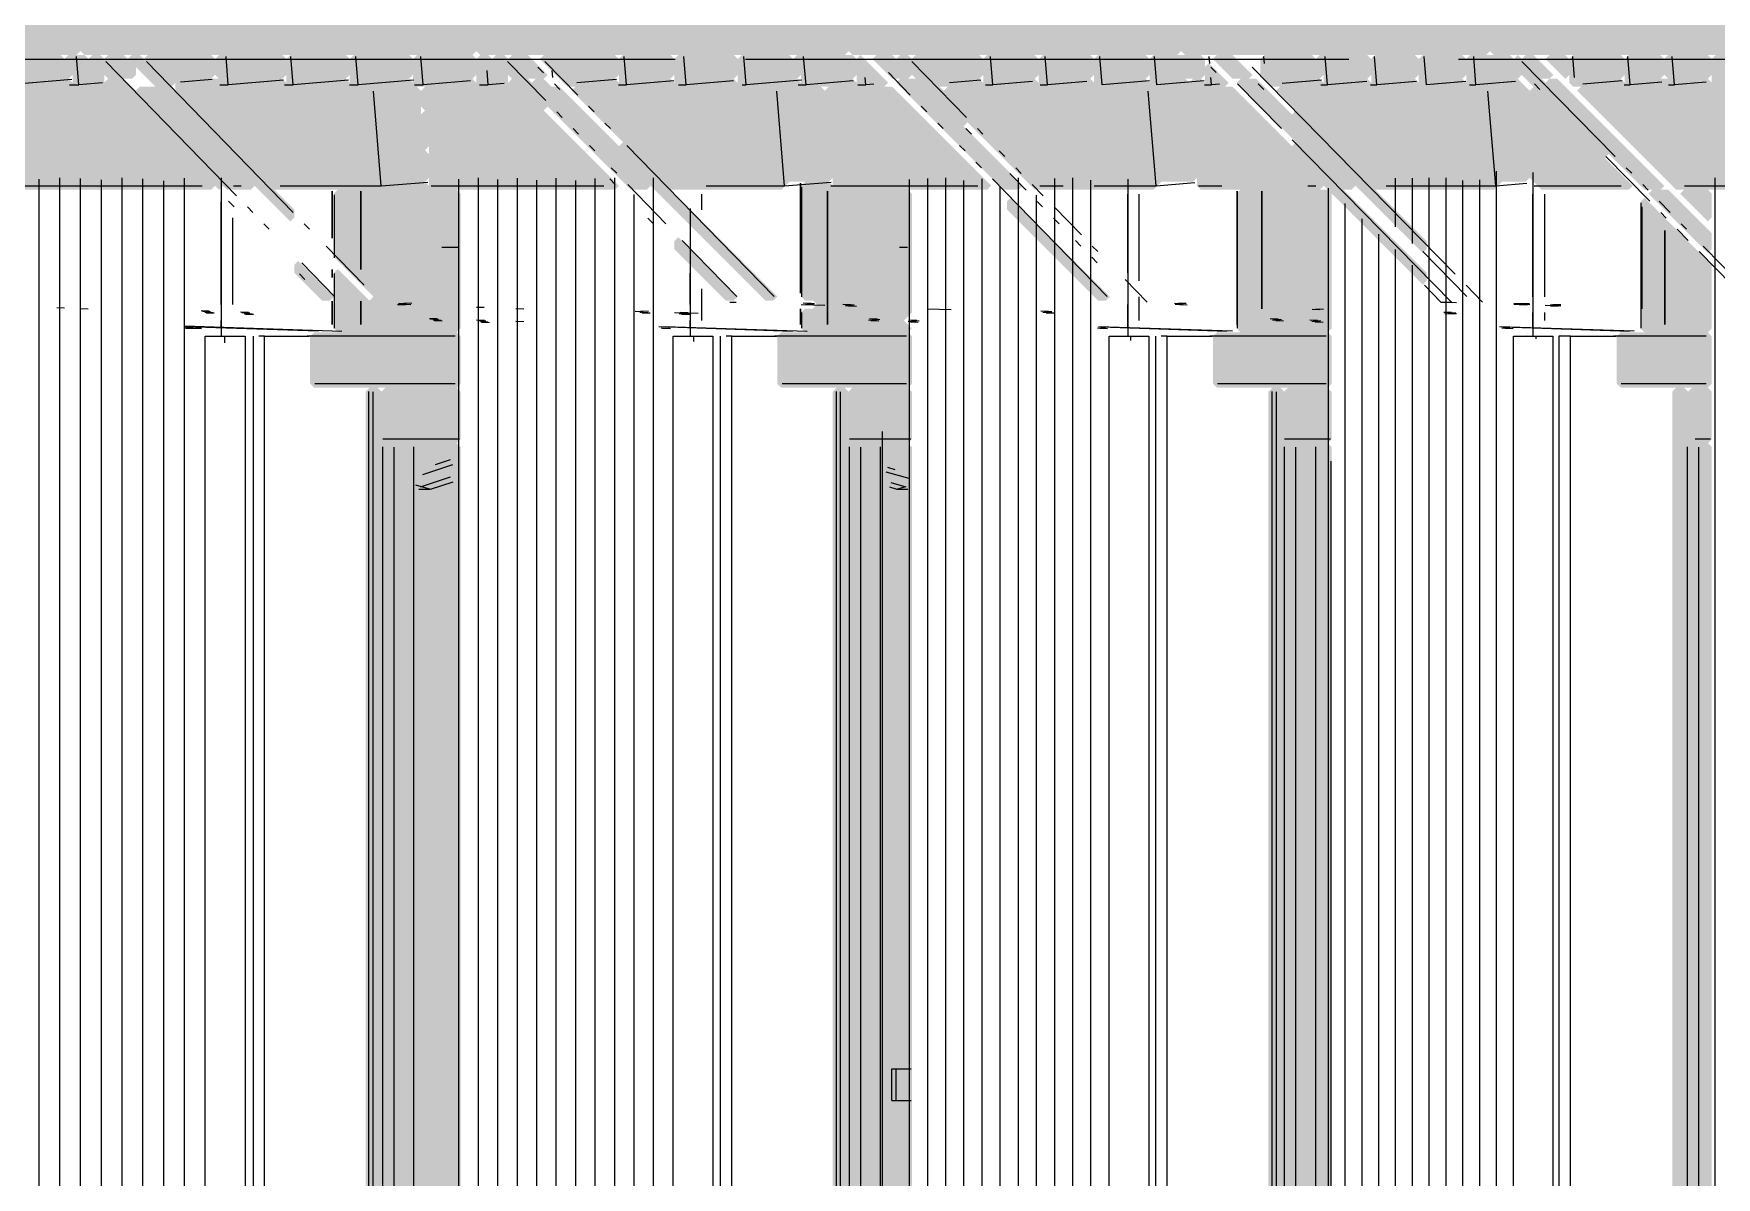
# Model space of a CAD drawing. Header units: millimetres. Extents: x 0 to 84100, y 0 to 59400.
# Drawn here: x 25261 to 27386, y 32076 to 33520 of the extents above; entities that cross this region are included whole.
import ezdxf

# ---------------------------------------------------------------- set-up
doc = ezdxf.new("R2010")
doc.units = ezdxf.units.MM
doc.layers.add('10_見えがかり', color=7, linetype='Continuous', lineweight=13)
doc.layers.add('12_見えがかり（ガラス）', color=5, linetype='Continuous', lineweight=9)

msp = doc.modelspace()

# ---------------------------------------------------------------- hatches: boundary and pattern name
at = {"layer": '10_見えがかり', "true_color": 0xbdbdbd}
for points in [[(25390.3, 33558.1), (25385.3, 33553.1), (25315.3, 33553.1), (25310.3, 33548.1), (25310.3, 33518.1), (25320.3, 33508.1), (25320.3, 33498.1), (25315.3, 33493.1), (24775.3, 33493.1), (24770.3, 33498.1), (24770.3, 33548.1), (24775.3, 33553.1), (24835.3, 33553.1), (24845.3, 33563.1), (25385.3, 33563.1)], [(25890.3, 33558.1), (25885.3, 33553.1), (25825.3, 33553.1), (25820.3, 33548.1), (25820.3, 33498.1), (25815.3, 33493.1), (25325.3, 33493.1), (25320.3, 33498.1), (25320.3, 33508.1), (25310.3, 33518.1), (25310.3, 33548.1), (25315.3, 33553.1), (25385.3, 33553.1), (25395.3, 33563.1), (25885.3, 33563.1)], [(26360.3, 33558.1), (26355.3, 33553.1), (26285.3, 33553.1), (26280.3, 33548.1), (26280.3, 33538.1), (26290.3, 33528.1), (26290.3, 33498.1), (26285.3, 33493.1), (25825.3, 33493.1), (25820.3, 33498.1), (25820.3, 33548.1), (25825.3, 33553.1), (25885.3, 33553.1), (25895.3, 33563.1), (26355.3, 33563.1)], [(26790.3, 33558.1), (26785.3, 33553.1), (26715.3, 33553.1), (26710.3, 33548.1), (26710.3, 33498.1), (26705.3, 33493.1), (26295.3, 33493.1), (26290.3, 33498.1), (26290.3, 33528.1), (26280.3, 33538.1), (26280.3, 33548.1), (26285.3, 33553.1), (26355.3, 33553.1), (26365.3, 33563.1), (26785.3, 33563.1)], [(27170.3, 33558.1), (27165.3, 33553.1), (27095.3, 33553.1), (27090.3, 33548.1), (27100.3, 33538.1), (27100.3, 33498.1), (27095.3, 33493.1), (26715.3, 33493.1), (26710.3, 33498.1), (26710.3, 33548.1), (26715.3, 33553.1), (26785.3, 33553.1), (26795.3, 33563.1), (27165.3, 33563.1)], [(27520.3, 33558.1), (27515.3, 33553.1), (27445.3, 33553.1), (27440.3, 33548.1), (27440.3, 33498.1), (27435.3, 33493.1), (27105.3, 33493.1), (27100.3, 33498.1), (27100.3, 33538.1), (27090.3, 33548.1), (27095.3, 33553.1), (27165.3, 33553.1), (27175.3, 33563.1), (27515.3, 33563.1)], [(25300.3, 33488.1), (25300.3, 33478.1), (25310.3, 33468.1), (25305.3, 33463.1), (25265.3, 33463.1), (25255.3, 33453.1), (25225.3, 33453.1), (25220.3, 33458.1), (25220.3, 33488.1), (25225.3, 33493.1), (25295.3, 33493.1)], [(25350.3, 33458.1), (25345.3, 33453.1), (25315.3, 33453.1), (25310.3, 33458.1), (25310.3, 33468.1), (25300.3, 33478.1), (25300.3, 33488.1), (25305.3, 33493.1), (25325.3, 33493.1), (25350.3, 33468.1)], [(25390.3, 33468.1), (25385.3, 33463.1), (25375.3, 33463.1), (25350.3, 33488.1), (25355.3, 33493.1), (25375.3, 33493.1), (25390.3, 33478.1)], [(25490.3, 33488.1), (25490.3, 33468.1), (25485.3, 33463.1), (25445.3, 33463.1), (25435.3, 33453.1), (25400.3, 33488.1), (25405.3, 33493.1), (25485.3, 33493.1)], [(25580.3, 33488.1), (25580.3, 33468.1), (25575.3, 33463.1), (25545.3, 33463.1), (25535.3, 33453.1), (25505.3, 33453.1), (25490.3, 33468.1), (25490.3, 33488.1), (25495.3, 33493.1), (25575.3, 33493.1)], [(25660.3, 33488.1), (25660.3, 33468.1), (25655.3, 33463.1), (25625.3, 33463.1), (25615.3, 33453.1), (25585.3, 33453.1), (25580.3, 33458.1), (25580.3, 33488.1), (25585.3, 33493.1), (25655.3, 33493.1)], [(25740.3, 33488.1), (25740.3, 33468.1), (25735.3, 33463.1), (25705.3, 33463.1), (25695.3, 33453.1), (25665.3, 33453.1), (25660.3, 33458.1), (25660.3, 33488.1), (25665.3, 33493.1), (25735.3, 33493.1)], [(25820.3, 33488.1), (25820.3, 33468.1), (25815.3, 33463.1), (25785.3, 33463.1), (25775.3, 33453.1), (25745.3, 33453.1), (25740.3, 33458.1), (25740.3, 33488.1), (25745.3, 33493.1), (25815.3, 33493.1)], [(25860.3, 33458.1), (25855.3, 33453.1), (25825.3, 33453.1), (25820.3, 33458.1), (25820.3, 33488.1), (25825.3, 33493.1), (25835.3, 33493.1), (25860.3, 33468.1)], [(25905.3, 33463.1), (25885.3, 33463.1), (25860.3, 33488.1), (25865.3, 33493.1), (25885.3, 33493.1), (25910.3, 33468.1)], [(26000.3, 33488.1), (26000.3, 33468.1), (25995.3, 33463.1), (25955.3, 33463.1), (25945.3, 33453.1), (25935.3, 33453.1), (25900.3, 33488.1), (25905.3, 33493.1), (25995.3, 33493.1)], [(26070.3, 33488.1), (26070.3, 33468.1), (26065.3, 33463.1), (26045.3, 33463.1), (26035.3, 33453.1), (26005.3, 33453.1), (26000.3, 33458.1), (26000.3, 33488.1), (26005.3, 33493.1), (26065.3, 33493.1)], [(26150.3, 33488.1), (26150.3, 33468.1), (26145.3, 33463.1), (26115.3, 33463.1), (26105.3, 33453.1), (26075.3, 33453.1), (26070.3, 33458.1), (26070.3, 33488.1), (26075.3, 33493.1), (26145.3, 33493.1)], [(26220.3, 33488.1), (26220.3, 33478.1), (26230.3, 33468.1), (26225.3, 33463.1), (26195.3, 33463.1), (26185.3, 33453.1), (26155.3, 33453.1), (26150.3, 33458.1), (26150.3, 33488.1), (26155.3, 33493.1), (26215.3, 33493.1)], [(26300.3, 33488.1), (26300.3, 33468.1), (26295.3, 33463.1), (26275.3, 33463.1), (26265.3, 33453.1), (26235.3, 33453.1), (26230.3, 33458.1), (26230.3, 33468.1), (26220.3, 33478.1), (26220.3, 33488.1), (26225.3, 33493.1), (26295.3, 33493.1)], [(26335.3, 33453.1), (26305.3, 33453.1), (26300.3, 33458.1), (26300.3, 33488.1), (26305.3, 33493.1), (26340.3, 33458.1)], [(26365.3, 33463.1), (26345.3, 33463.1), (26320.3, 33488.1), (26325.3, 33493.1), (26345.3, 33493.1), (26370.3, 33468.1)], [(26460.3, 33488.1), (26460.3, 33468.1), (26455.3, 33463.1), (26425.3, 33463.1), (26415.3, 33453.1), (26405.3, 33453.1), (26370.3, 33488.1), (26375.3, 33493.1), (26455.3, 33493.1)], [(26530.3, 33488.1), (26530.3, 33468.1), (26525.3, 33463.1), (26505.3, 33463.1), (26495.3, 33453.1), (26465.3, 33453.1), (26460.3, 33458.1), (26460.3, 33488.1), (26465.3, 33493.1), (26525.3, 33493.1)], [(26600.3, 33488.1), (26600.3, 33468.1), (26595.3, 33463.1), (26575.3, 33463.1), (26565.3, 33453.1), (26535.3, 33453.1), (26530.3, 33458.1), (26530.3, 33488.1), (26535.3, 33493.1), (26595.3, 33493.1)], [(26670.3, 33488.1), (26670.3, 33468.1), (26665.3, 33463.1), (26645.3, 33463.1), (26635.3, 33453.1), (26605.3, 33453.1), (26600.3, 33458.1), (26600.3, 33488.1), (26605.3, 33493.1), (26665.3, 33493.1)], [(26740.3, 33488.1), (26740.3, 33468.1), (26735.3, 33463.1), (26715.3, 33463.1), (26705.3, 33453.1), (26675.3, 33453.1), (26670.3, 33458.1), (26670.3, 33488.1), (26675.3, 33493.1), (26735.3, 33493.1)], [(26795.3, 33463.1), (26775.3, 33463.1), (26750.3, 33488.1), (26755.3, 33493.1), (26775.3, 33493.1), (26800.3, 33468.1)], [(26880.3, 33488.1), (26880.3, 33478.1), (26890.3, 33468.1), (26885.3, 33463.1), (26855.3, 33463.1), (26845.3, 33453.1), (26825.3, 33453.1), (26810.3, 33468.1), (26810.3, 33488.1), (26815.3, 33493.1), (26875.3, 33493.1)], [(26950.3, 33488.1), (26950.3, 33468.1), (26945.3, 33463.1), (26925.3, 33463.1), (26915.3, 33453.1), (26895.3, 33453.1), (26890.3, 33458.1), (26890.3, 33468.1), (26880.3, 33478.1), (26880.3, 33488.1), (26885.3, 33493.1), (26945.3, 33493.1)], [(27010.3, 33488.1), (27010.3, 33468.1), (27005.3, 33463.1), (26995.3, 33463.1), (26985.3, 33453.1), (26955.3, 33453.1), (26950.3, 33458.1), (26950.3, 33488.1), (26955.3, 33493.1), (27005.3, 33493.1)], [(27070.3, 33488.1), (27070.3, 33468.1), (27065.3, 33463.1), (27055.3, 33463.1), (27045.3, 33453.1), (27015.3, 33453.1), (27010.3, 33458.1), (27010.3, 33488.1), (27015.3, 33493.1), (27065.3, 33493.1)], [(27130.3, 33488.1), (27130.3, 33478.1), (27140.3, 33468.1), (27135.3, 33463.1), (27115.3, 33463.1), (27105.3, 33453.1), (27075.3, 33453.1), (27070.3, 33458.1), (27070.3, 33488.1), (27075.3, 33493.1), (27125.3, 33493.1)], [(27175.3, 33463.1), (27165.3, 33463.1), (27140.3, 33488.1), (27145.3, 33493.1), (27155.3, 33493.1), (27180.3, 33468.1)], [(27200.3, 33468.1), (27195.3, 33463.1), (27170.3, 33488.1), (27175.3, 33493.1), (27195.3, 33493.1), (27200.3, 33488.1)], [(27270.3, 33488.1), (27270.3, 33468.1), (27265.3, 33463.1), (27245.3, 33463.1), (27235.3, 33453.1), (27205.3, 33453.1), (27200.3, 33458.1), (27200.3, 33488.1), (27205.3, 33493.1), (27265.3, 33493.1)], [(27320.3, 33488.1), (27320.3, 33468.1), (27305.3, 33453.1), (27275.3, 33453.1), (27270.3, 33458.1), (27270.3, 33488.1), (27275.3, 33493.1), (27315.3, 33493.1)], [(27380.3, 33488.1), (27380.3, 33468.1), (27375.3, 33463.1), (27365.3, 33463.1), (27355.3, 33453.1), (27335.3, 33453.1), (27320.3, 33468.1), (27320.3, 33488.1), (27325.3, 33493.1), (27375.3, 33493.1)], [(27440.3, 33478.1), (27440.3, 33468.1), (27435.3, 33463.1), (27425.3, 33463.1), (27415.3, 33453.1), (27385.3, 33453.1), (27380.3, 33458.1), (27380.3, 33488.1), (27385.3, 33493.1), (27425.3, 33493.1)], [(26765.3, 33453.1), (26745.3, 33453.1), (26740.3, 33458.1), (26740.3, 33478.1), (26745.3, 33483.1), (26770.3, 33458.1)], [(25485.3, 33323.1), (25225.3, 33323.1), (25220.3, 33328.1), (25220.3, 33368.1), (25210.3, 33378.1), (25210.3, 33458.1), (25215.3, 33463.1), (25225.3, 33453.1), (25255.3, 33453.1), (25265.3, 33463.1), (25305.3, 33463.1), (25315.3, 33453.1), (25345.3, 33453.1), (25355.3, 33463.1), (25490.3, 33328.1)], [(25535.3, 33323.1), (25505.3, 33323.1), (25500.3, 33328.1), (25500.3, 33338.1), (25390.3, 33448.1), (25395.3, 33453.1), (25415.3, 33453.1), (25540.3, 33328.1)], [(25750.3, 33378.1), (25760.3, 33368.1), (25760.3, 33338.1), (25755.3, 33333.1), (25705.3, 33333.1), (25695.3, 33323.1), (25645.3, 33323.1), (25565.3, 33323.1), (25440.3, 33448.1), (25440.3, 33458.1), (25445.3, 33463.1), (25495.3, 33463.1), (25505.3, 33453.1), (25535.3, 33453.1), (25545.3, 33463.1), (25575.3, 33463.1), (25585.3, 33453.1), (25615.3, 33453.1), (25625.3, 33463.1), (25655.3, 33463.1), (25665.3, 33453.1), (25695.3, 33453.1), (25705.3, 33463.1), (25735.3, 33463.1), (25750.3, 33448.1)], [(25995.3, 33323.1), (25795.3, 33323.1), (25765.3, 33323.1), (25760.3, 33328.1), (25760.3, 33418.1), (25750.3, 33428.1), (25750.3, 33448.1), (25755.3, 33453.1), (25775.3, 33453.1), (25785.3, 33463.1), (25815.3, 33463.1), (25825.3, 33453.1), (25855.3, 33453.1), (25865.3, 33463.1), (26000.3, 33328.1)], [(25925.3, 33453.1), (26000.3, 33378.1), (26000.3, 33368.1), (26040.3, 33328.1), (26035.3, 33323.1), (26015.3, 33323.1), (25910.3, 33428.1), (25910.3, 33438.1), (25890.3, 33458.1), (25895.3, 33463.1), (25905.3, 33463.1), (25915.3, 33453.1)], [(26255.3, 33453.1), (26260.3, 33448.1), (26260.3, 33358.1), (26270.3, 33348.1), (26270.3, 33338.1), (26265.3, 33333.1), (26235.3, 33333.1), (26215.3, 33333.1), (26205.3, 33323.1), (26065.3, 33323.1), (25940.3, 33448.1), (25955.3, 33463.1), (25995.3, 33463.1), (26005.3, 33453.1), (26035.3, 33453.1), (26045.3, 33463.1), (26065.3, 33463.1), (26075.3, 33453.1), (26105.3, 33453.1), (26115.3, 33463.1), (26145.3, 33463.1), (26155.3, 33453.1), (26185.3, 33453.1), (26195.3, 33463.1), (26225.3, 33463.1), (26235.3, 33453.1)], [(26345.3, 33453.1), (26470.3, 33328.1), (26465.3, 33323.1), (26365.3, 33323.1), (26275.3, 33323.1), (26270.3, 33328.1), (26270.3, 33348.1), (26260.3, 33358.1), (26260.3, 33448.1), (26275.3, 33463.1), (26295.3, 33463.1), (26305.3, 33453.1)], [(26505.3, 33323.1), (26485.3, 33323.1), (26350.3, 33458.1), (26355.3, 33463.1), (26375.3, 33463.1), (26510.3, 33328.1)], [(26730.3, 33408.1), (26730.3, 33338.1), (26725.3, 33333.1), (26685.3, 33333.1), (26675.3, 33323.1), (26525.3, 33323.1), (26440.3, 33408.1), (26440.3, 33418.1), (26410.3, 33448.1), (26425.3, 33463.1), (26455.3, 33463.1), (26465.3, 33453.1), (26495.3, 33453.1), (26505.3, 33463.1), (26525.3, 33463.1), (26535.3, 33453.1), (26565.3, 33453.1), (26575.3, 33463.1), (26595.3, 33463.1), (26605.3, 33453.1), (26635.3, 33453.1), (26645.3, 33463.1), (26665.3, 33463.1), (26675.3, 33453.1), (26705.3, 33453.1), (26715.3, 33463.1), (26720.3, 33458.1), (26720.3, 33418.1)], [(26775.3, 33453.1), (26850.3, 33378.1), (26850.3, 33368.1), (26890.3, 33328.1), (26885.3, 33323.1), (26785.3, 33323.1), (26735.3, 33323.1), (26730.3, 33328.1), (26730.3, 33408.1), (26720.3, 33418.1), (26720.3, 33458.1), (26725.3, 33463.1), (26735.3, 33463.1), (26745.3, 33453.1)], [(26850.3, 33408.1), (26930.3, 33328.1), (26925.3, 33323.1), (26915.3, 33323.1), (26780.3, 33458.1), (26785.3, 33463.1), (26805.3, 33463.1), (26850.3, 33418.1)], [(27150.3, 33338.1), (27145.3, 33333.1), (27115.3, 33333.1), (27105.3, 33323.1), (26955.3, 33323.1), (26830.3, 33448.1), (26835.3, 33453.1), (26845.3, 33453.1), (26855.3, 33463.1), (26885.3, 33463.1), (26895.3, 33453.1), (26915.3, 33453.1), (26925.3, 33463.1), (26945.3, 33463.1), (26955.3, 33453.1), (26985.3, 33453.1), (26995.3, 33463.1), (27005.3, 33463.1), (27015.3, 33453.1), (27045.3, 33453.1), (27055.3, 33463.1), (27065.3, 33463.1), (27075.3, 33453.1), (27105.3, 33453.1), (27115.3, 33463.1), (27135.3, 33463.1), (27150.3, 33448.1)], [(27275.3, 33323.1), (27165.3, 33323.1), (27150.3, 33338.1), (27150.3, 33448.1), (27155.3, 33453.1), (27280.3, 33328.1)], [(27315.3, 33323.1), (27305.3, 33323.1), (27295.3, 33323.1), (27250.3, 33368.1), (27250.3, 33378.1), (27170.3, 33458.1), (27175.3, 33463.1), (27185.3, 33463.1), (27320.3, 33328.1)], [(27505.3, 33453.1), (27530.3, 33428.1), (27530.3, 33388.1), (27540.3, 33378.1), (27540.3, 33338.1), (27535.3, 33333.1), (27505.3, 33333.1), (27495.3, 33323.1), (27375.3, 33323.1), (27345.3, 33323.1), (27335.3, 33323.1), (27210.3, 33448.1), (27215.3, 33453.1), (27235.3, 33453.1), (27245.3, 33463.1), (27265.3, 33463.1), (27275.3, 33453.1), (27305.3, 33453.1), (27315.3, 33463.1), (27325.3, 33463.1), (27335.3, 33453.1), (27355.3, 33453.1), (27365.3, 33463.1), (27375.3, 33463.1), (27385.3, 33453.1), (27415.3, 33453.1), (27425.3, 33463.1), (27435.3, 33463.1), (27445.3, 33453.1), (27465.3, 33453.1), (27475.3, 33463.1), (27485.3, 33463.1), (27495.3, 33453.1)], [(25760.3, 33418.1), (25760.3, 33378.1), (25755.3, 33373.1), (25750.3, 33378.1), (25750.3, 33418.1), (25755.3, 33423.1)]]:
    msp.add_hatch(color=8, dxfattribs=at).paths.add_polyline_path(points)
at = {"layer": '10_見えがかり', "true_color": 0xe9dcc4}
for points in [[(25500.3, 33328.1), (25495.3, 33323.1), (25330.3, 33488.1), (25335.3, 33493.1), (25345.3, 33493.1), (25500.3, 33338.1)], [(25590.3, 33298.1), (25590.3, 33288.1), (25585.3, 33283.1), (25380.3, 33488.1), (25385.3, 33493.1), (25395.3, 33493.1)], [(25910.3, 33428.1), (25905.3, 33423.1), (25840.3, 33488.1), (25845.3, 33493.1), (25855.3, 33493.1), (25910.3, 33438.1)], [(26440.3, 33418.1), (26440.3, 33408.1), (26435.3, 33403.1), (26350.3, 33488.1), (26355.3, 33493.1), (26365.3, 33493.1)], [(27250.3, 33378.1), (27250.3, 33368.1), (27245.3, 33363.1), (27130.3, 33478.1), (27130.3, 33488.1), (27135.3, 33493.1)], [(27020.3, 33258.1), (27020.3, 33248.1), (27015.3, 33243.1), (26850.3, 33408.1), (26850.3, 33418.1), (26855.3, 33423.1)], [(26200.3, 33188.1), (26195.3, 33183.1), (26185.3, 33183.1), (26000.3, 33368.1), (26000.3, 33378.1), (26005.3, 33383.1)], [(27020.3, 33218.1), (27020.3, 33208.1), (27015.3, 33203.1), (26900.3, 33318.1), (26895.3, 33323.1), (26850.3, 33368.1), (26850.3, 33378.1), (26855.3, 33383.1)], [(26620.3, 33188.1), (26615.3, 33183.1), (26605.3, 33183.1), (26490.3, 33298.1), (26490.3, 33308.1), (26495.3, 33313.1)], [(26145.3, 33183.1), (26135.3, 33183.1), (26070.3, 33248.1), (26070.3, 33258.1), (26075.3, 33263.1), (26150.3, 33188.1)], [(25635.3, 33183.1), (25625.3, 33183.1), (25590.3, 33218.1), (25590.3, 33228.1), (25595.3, 33233.1), (25640.3, 33188.1)], [(25800.3, 33138.1), (25800.3, 33078.1), (25795.3, 33073.1), (25615.3, 33073.1), (25610.3, 33078.1), (25610.3, 33138.1), (25615.3, 33143.1), (25645.3, 33143.1), (25795.3, 33143.1)], [(26370.3, 33138.1), (26370.3, 33078.1), (26365.3, 33073.1), (26205.3, 33073.1), (26200.3, 33078.1), (26200.3, 33138.1), (26205.3, 33143.1), (26235.3, 33143.1), (26365.3, 33143.1)], [(26900.3, 33138.1), (26900.3, 33078.1), (26895.3, 33073.1), (26755.3, 33073.1), (26750.3, 33078.1), (26750.3, 33138.1), (26755.3, 33143.1), (26785.3, 33143.1), (26895.3, 33143.1)], [(27380.3, 33138.1), (27380.3, 33078.1), (27375.3, 33073.1), (27265.3, 33073.1), (27260.3, 33078.1), (27260.3, 33138.1), (27265.3, 33143.1), (27295.3, 33143.1), (27375.3, 33143.1)], [(25700.3, 33068.1), (25700.3, 33008.1), (25705.3, 33003.1), (25725.3, 33003.1), (25720.3, 32998.1), (25720.3, 30788.1), (25725.3, 30783.1), (25705.3, 30783.1), (25700.3, 30778.1), (25700.3, 30698.1), (25695.3, 30693.1), (25685.3, 30693.1), (25680.3, 30698.1), (25680.3, 33068.1), (25685.3, 33073.1), (25695.3, 33073.1)], [(25800.3, 33068.1), (25800.3, 33008.1), (25795.3, 33003.1), (25725.3, 33003.1), (25705.3, 33003.1), (25700.3, 33008.1), (25700.3, 33068.1), (25705.3, 33073.1), (25795.3, 33073.1)], [(26290.3, 33068.1), (26290.3, 33008.1), (26295.3, 33003.1), (26305.3, 33003.1), (26300.3, 32998.1), (26300.3, 30788.1), (26305.3, 30783.1), (26295.3, 30783.1), (26290.3, 30778.1), (26290.3, 30698.1), (26285.3, 30693.1), (26275.3, 30693.1), (26270.3, 30698.1), (26270.3, 33068.1), (26275.3, 33073.1), (26285.3, 33073.1)], [(26370.3, 33068.1), (26370.3, 33008.1), (26365.3, 33003.1), (26305.3, 33003.1), (26295.3, 33003.1), (26290.3, 33008.1), (26290.3, 33068.1), (26295.3, 33073.1), (26365.3, 33073.1)], [(26840.3, 33068.1), (26840.3, 33008.1), (26845.3, 33003.1), (26855.3, 33003.1), (26850.3, 32998.1), (26850.3, 30788.1), (26855.3, 30783.1), (26845.3, 30783.1), (26840.3, 30778.1), (26840.3, 30698.1), (26835.3, 30693.1), (26825.3, 30693.1), (26820.3, 30698.1), (26820.3, 33068.1), (26825.3, 33073.1), (26835.3, 33073.1)], [(26900.3, 33068.1), (26900.3, 33008.1), (26895.3, 33003.1), (26855.3, 33003.1), (26845.3, 33003.1), (26840.3, 33008.1), (26840.3, 33068.1), (26845.3, 33073.1), (26895.3, 33073.1)], [(27350.3, 33068.1), (27350.3, 33008.1), (27355.3, 33003.1), (27365.3, 33003.1), (27360.3, 32998.1), (27360.3, 30788.1), (27365.3, 30783.1), (27355.3, 30783.1), (27350.3, 30778.1), (27350.3, 30698.1), (27345.3, 30693.1), (27335.3, 30693.1), (27330.3, 30698.1), (27330.3, 33068.1), (27335.3, 33073.1), (27345.3, 33073.1)], [(27380.3, 33068.1), (27380.3, 33008.1), (27375.3, 33003.1), (27365.3, 33003.1), (27355.3, 33003.1), (27350.3, 33008.1), (27350.3, 33068.1), (27355.3, 33073.1), (27375.3, 33073.1)]]:
    msp.add_hatch(color=8, dxfattribs=at).paths.add_polyline_path(points)
at = {"layer": '12_見えがかり（ガラス）', "true_color": 0xdce9f2}
for points in [[(25755.3, 33333.1), (25765.3, 33323.1), (25795.3, 33323.1), (25800.3, 33318.1), (25800.3, 33148.1), (25795.3, 33143.1), (25645.3, 33143.1), (25640.3, 33148.1), (25640.3, 33218.1), (25645.3, 33223.1), (25685.3, 33183.1), (25690.3, 33188.1), (25640.3, 33238.1), (25640.3, 33318.1), (25645.3, 33323.1), (25695.3, 33323.1), (25705.3, 33333.1)], [(26265.3, 33333.1), (26275.3, 33323.1), (26365.3, 33323.1), (26370.3, 33318.1), (26370.3, 33168.1), (26360.3, 33158.1), (26370.3, 33148.1), (26365.3, 33143.1), (26235.3, 33143.1), (26230.3, 33148.1), (26230.3, 33168.1), (26235.3, 33173.1), (26245.3, 33173.1), (26250.3, 33178.1), (26245.3, 33183.1), (26235.3, 33183.1), (26230.3, 33188.1), (26230.3, 33328.1), (26235.3, 33333.1)], [(26895.3, 33323.1), (26900.3, 33318.1), (26900.3, 33148.1), (26895.3, 33143.1), (26785.3, 33143.1), (26780.3, 33148.1), (26780.3, 33318.1), (26785.3, 33323.1)], [(27380.3, 33268.1), (27380.3, 33248.1), (27375.3, 33243.1), (27300.3, 33318.1), (27305.3, 33323.1), (27325.3, 33323.1)], [(27380.3, 33288.1), (27375.3, 33283.1), (27340.3, 33318.1), (27345.3, 33323.1), (27375.3, 33323.1), (27380.3, 33318.1)], [(27380.3, 33228.1), (27380.3, 33148.1), (27375.3, 33143.1), (27295.3, 33143.1), (27290.3, 33148.1), (27290.3, 33308.1), (27295.3, 33313.1)], [(25795.3, 33003.1), (25800.3, 32998.1), (25800.3, 30788.1), (25795.3, 30783.1), (25725.3, 30783.1), (25720.3, 30788.1), (25720.3, 32998.1), (25725.3, 33003.1)], [(26365.3, 33003.1), (26370.3, 32998.1), (26370.3, 30788.1), (26365.3, 30783.1), (26305.3, 30783.1), (26300.3, 30788.1), (26300.3, 32998.1), (26305.3, 33003.1)], [(26895.3, 33003.1), (26900.3, 32998.1), (26900.3, 30788.1), (26895.3, 30783.1), (26855.3, 30783.1), (26850.3, 30788.1), (26850.3, 32998.1), (26855.3, 33003.1)], [(27375.3, 33003.1), (27380.3, 32998.1), (27380.3, 30788.1), (27375.3, 30783.1), (27365.3, 30783.1), (27360.3, 30788.1), (27360.3, 32998.1), (27365.3, 33003.1)]]:
    msp.add_hatch(color=8, dxfattribs=at).paths.add_polyline_path(points)

# ---------------------------------------------------------------- linework, layer by layer
at = {"layer": '10_見えがかり'}
for points in [[(24772, 33488.1), (25317.7, 33488.1)], [(25318.4, 33455.6), (25315.5, 33491.4)], [(25317.7, 33488.1), (25823.4, 33488.1)], [(25507, 33455.6), (25504.1, 33491.4)], [(25589.1, 33455.6), (25586.1, 33491.4)], [(25671.1, 33455.6), (25668.2, 33491.4)], [(25753.2, 33455.6), (25750.3, 33491.4)], [(25823.4, 33488.1), (26071.1, 33488.1)], [(26009.8, 33455.6), (26006.8, 33491.4)], [(26085.3, 33455.6), (26082.4, 33491.4)], [(26160.9, 33455.6), (26158, 33491.4)], [(26160.3, 33488.1), (26289.1, 33488.1)], [(26236.5, 33455.6), (26233.5, 33491.4)], [(26289.1, 33488.1), (26714.6, 33488.1)], [(26472.5, 33455.6), (26469.5, 33491.4)], [(26541.5, 33455.6), (26538.6, 33491.4)], [(26610.6, 33455.6), (26607.6, 33491.4)], [(26679.6, 33455.6), (26676.7, 33491.4)], [(26714.6, 33488.1), (26922, 33488.1)], [(26746.5, 33482.5), (26745.7, 33491.4)], [(26815.5, 33482.5), (26814.8, 33491.4)], [(26894.9, 33455.6), (26892, 33491.4)], [(26957.5, 33455.6), (26954.5, 33491.4)], [(27020, 33455.6), (27017, 33491.4)], [(27060.3, 33488.1), (27099.8, 33488.1)], [(27082.5, 33455.6), (27079.6, 33491.4)], [(27099.8, 33488.1), (27444.7, 33488.1)], [(27206.8, 33464.6), (27204.6, 33491.4)], [(27277.1, 33455.6), (27274.2, 33491.4)], [(27333.1, 33455.6), (27330.2, 33491.4)], [(25352.5, 33485), (25517.4, 33315.5)], [(25403.6, 33485), (25589.1, 33294.3)], [(25835.3, 33455.6), (25833.8, 33473.5)], [(25859.7, 33485), (25907.9, 33435.6)], [(25898, 33477.9), (25904.9, 33470.8)], [(25906.8, 33485), (25948.2, 33442.6)], [(25916.6, 33464.6), (25915.9, 33473.5)], [(26340.6, 33470.9), (26368.2, 33442.6)], [(26370, 33485), (26439.1, 33414.3)], [(26747.5, 33477.9), (26754.4, 33470.9)], [(26800, 33477.9), (27056.2, 33216.6)], [(27140.3, 33485), (27258.3, 33365)], [(25309.5, 33462.4), (25229.9, 33455.6)], [(25306.6, 33455.6), (25318.4, 33455.6)], [(25348.3, 33458.2), (25318.4, 33455.6)], [(25486.6, 33462.4), (25446.8, 33459)], [(25496.1, 33455.6), (25507, 33455.6)], [(25576.7, 33461.6), (25507, 33455.6)], [(25578.1, 33455.6), (25589.1, 33455.6)], [(25658.8, 33461.6), (25589.1, 33455.6)], [(25660.2, 33455.6), (25671.1, 33455.6)], [(25740.9, 33461.6), (25671.1, 33455.6)], [(25700.1, 33327.8), (25690.4, 33447.4)], [(25742.3, 33455.6), (25753.2, 33455.6)], [(25813, 33460.7), (25753.2, 33455.6)], [(25824.3, 33455.6), (25835.3, 33455.6)], [(25855.2, 33457.3), (25835.3, 33455.6)], [(25918.7, 33456.7), (25925.6, 33449.7)], [(25997, 33462.4), (25947.2, 33458.2)], [(25999.7, 33455.6), (26009.8, 33455.6)], [(26069.5, 33460.7), (26009.8, 33455.6)], [(26075.3, 33455.6), (26085.3, 33455.6)], [(26145.1, 33460.7), (26085.3, 33455.6)], [(26155.9, 33455.6), (26160.9, 33455.6)], [(26230.6, 33461.5), (26160.9, 33455.6)], [(26209.4, 33327.8), (26199.6, 33447.4)], [(26226.4, 33455.6), (26236.5, 33455.6)], [(26296.2, 33460.7), (26236.5, 33455.6)], [(26302, 33455.6), (26312, 33455.6)], [(26312, 33455.6), (26311.3, 33464.6)], [(26322, 33456.5), (26312, 33455.6)], [(26457.3, 33461.5), (26417.5, 33458.2)], [(26463.3, 33455.6), (26472.5, 33455.6)], [(26522.3, 33459.8), (26472.5, 33455.6)], [(26532.3, 33455.6), (26541.5, 33455.6)], [(26591.3, 33459.8), (26541.5, 33455.6)], [(26670.3, 33460.7), (26610.6, 33455.6)], [(26678.5, 33327.8), (26668.7, 33447.4)], [(26739.4, 33460.7), (26679.6, 33455.6)], [(26739.5, 33455.6), (26748.7, 33455.6)], [(26748.7, 33455.6), (26747.9, 33464.6)], [(26758.6, 33456.5), (26748.7, 33455.6)], [(26781.4, 33456.8), (26836.8, 33400.3)], [(26807.6, 33456.7), (26814.6, 33449.7)], [(26887.4, 33461.5), (26837.6, 33457.3)], [(26886.6, 33455.6), (26894.9, 33455.6)], [(26944.8, 33459.8), (26894.9, 33455.6)], [(26949.2, 33455.6), (26957.5, 33455.6)], [(27007.3, 33459.8), (26957.5, 33455.6)], [(27069.8, 33459.8), (27020, 33455.6)], [(27074.2, 33455.6), (27082.5, 33455.6)], [(27132.3, 33459.8), (27082.5, 33455.6)], [(27107.4, 33327.8), (27097.5, 33447.4)], [(27156.3, 33456.8), (27163.2, 33449.7)], [(27267.3, 33460.7), (27217.5, 33456.5)], [(27269.7, 33455.6), (27277.1, 33455.6)], [(27317, 33459), (27277.1, 33455.6)], [(27325.7, 33455.6), (27333.1, 33455.6)], [(27373, 33459), (27333.1, 33455.6)], [(25962, 33428.5), (25968.9, 33421.4)], [(26382, 33428.5), (26388.9, 33421.5)], [(25921.7, 33421.5), (25928.6, 33414.4)], [(25982.6, 33407.3), (25989.5, 33400.2)], [(26402.8, 33407.3), (26409.7, 33400.3)], [(25942.4, 33400.3), (25949.3, 33393.2)], [(26438.5, 33400.2), (26445.4, 33393.2)], [(26452.9, 33400.2), (26459.8, 33393.2)], [(26850.6, 33386.1), (27051.4, 33181.3)], [(25963, 33379.1), (25969.9, 33372)], [(26010.2, 33379), (26196.3, 33188.4)], [(26430.4, 33379.1), (26437.3, 33372)], [(26480.6, 33372), (26487.5, 33364.9)], [(27246.5, 33365), (27302, 33308.5)], [(25990.6, 33350.8), (25997.5, 33343.8)], [(26451.1, 33357.9), (26458, 33350.8)], [(26493.8, 33343.7), (26514.5, 33322.6)], [(26501.3, 33350.8), (26508.2, 33343.7)], [(27144.4, 30693.1), (27108.4, 30693.1), (27108.4, 33346.5)], [(27154.5, 33345), (27154.5, 33138.1), (27158.1, 33138.1), (27158.1, 33134.7)], [(27272.2, 33350.8), (27279.1, 33343.8)], [(25228.6, 33327.8), (25474.2, 33327.8)], [(25304.4, 30693.1), (25268, 30693.1), (25268, 33336.2)], [(25334.4, 30693.1), (25294.2, 30693.1), (25294.2, 33338.1)], [(25364.4, 30693.1), (25320.5, 30693.1), (25320.5, 33337.3)], [(25384.4, 30693.1), (25346.7, 30693.1), (25346.7, 33335.4)], [(25414.4, 30693.1), (25372.9, 30693.1), (25372.9, 33337.9)], [(25444.4, 30693.1), (25399.2, 30693.1), (25399.2, 33336.8)], [(25464.4, 30693.1), (25425.4, 30693.1), (25425.4, 33334.4)], [(25494.4, 30693.1), (25458.4, 30693.1), (25451.7, 30693.1), (25451.7, 33337.7)], [(25498.1, 33337.9), (25498.1, 33138.1), (25502.3, 33138.1), (25502.3, 33129.9)], [(25513.5, 33327.8), (25523.3, 33327.8)], [(25572.4, 33327.8), (25700.1, 33327.8)], [(25638.3, 33261.8), (25638.3, 33321.3)], [(25638.7, 33261.8), (25638.7, 33321.3)], [(25674.5, 33222.2), (25674.5, 33321.3)], [(25674.9, 33222.2), (25674.9, 33321.3)], [(25700.1, 33327.8), (25758.8, 33332.8)], [(25763.3, 33327.8), (25981.4, 33327.8)], [(25834.4, 30693.1), (25798.3, 30693.1), (25798.3, 33336.4)], [(25864.4, 30693.1), (25822.9, 30693.1), (25822.9, 33337.9)], [(25884.4, 30693.1), (25847.5, 30693.1), (25847.5, 33335.9)], [(25914.4, 30693.1), (25872, 30693.1), (25872, 33337.8)], [(25934.4, 30693.1), (25896.6, 30693.1), (25896.6, 33335.3)], [(25964.4, 30693.1), (25921.2, 30693.1), (25921.2, 33337.6)], [(25984.4, 30693.1), (25945.8, 30693.1), (25945.8, 33334.7)], [(26004.4, 30693.1), (25970.4, 30693.1), (25970.4, 33337.3)], [(25988.7, 33336.7), (25995.6, 33329.6)], [(26034.4, 30693.1), (25995, 30693.1), (25995, 33338.1)], [(26011.3, 33329.6), (26059.5, 33280.2)], [(26084.4, 30693.1), (26050.5, 30693.1), (26044.1, 30693.1), (26044.1, 33338.1)], [(26104.9, 33297.7), (26104.9, 33317.6)], [(26104.9, 33297.7), (26104.9, 33317.6)], [(26110.3, 33327.8), (26209.4, 33327.8)], [(26209.4, 33327.8), (26268.2, 33332.8)], [(26229.7, 33192.5), (26229.7, 33331.2)], [(26230.1, 33192.5), (26230.1, 33331.2)], [(26263.5, 33152.8), (26263.5, 33321.3)], [(26263.9, 33152.8), (26263.9, 33321.3)], [(26267.7, 33327.8), (26453.5, 33327.8)], [(26404.4, 30693.1), (26367.3, 30693.1), (26367.3, 33335.8)], [(26424.4, 30693.1), (26390.2, 30693.1), (26390.2, 33337.2)], [(26454.4, 30693.1), (26413.1, 30693.1), (26413.1, 33337.9)], [(26474.4, 30693.1), (26436, 30693.1), (26436, 33334.9)], [(26494.4, 30693.1), (26458.9, 30693.1), (26458.9, 33336.7)], [(26471.8, 33336.7), (26616.9, 33188.4)], [(26514.4, 30693.1), (26481.8, 30693.1), (26481.8, 33327.7)], [(26544.4, 30693.1), (26504.7, 30693.1), (26504.7, 33338.1)], [(26522, 33329.6), (26535.8, 33315.5)], [(26531.8, 33327.8), (26561.1, 33327.8)], [(26584.4, 30693.1), (26550.5, 30693.1), (26550.5, 33337.3)], [(26614.4, 30693.1), (26573.4, 30693.1), (26573.4, 33338)], [(26596.3, 30693.1), (26596.3, 33335.1)], [(26600.3, 33327.8), (26678.5, 33327.8)], [(26642.7, 33336.2), (26642.7, 33138.1), (26646.3, 33138.1), (26646.3, 33132.9)], [(26642.7, 33217.9), (26642.7, 33317.6)], [(26657.4, 33207.9), (26657.4, 33317.6)], [(26657.4, 33207.9), (26657.4, 33317.6)], [(26678.5, 33327.8), (26727.6, 33332)], [(26732, 33327.8), (26761.6, 33327.8)], [(26780.9, 33152.8), (26780.9, 33321.3)], [(26781.2, 33152.8), (26781.2, 33321.3)], [(26812.3, 33172.6), (26812.3, 33321.3)], [(26812.7, 33172.6), (26812.7, 33321.3)], [(26870.3, 33327.8), (26880.2, 33327.8)], [(26934.4, 30693.1), (26896.1, 30693.1), (26896.1, 33324.9)], [(26969.1, 33327.8), (27107.4, 33327.8)], [(26981, 33276.2), (26981, 33337.5)], [(27002.3, 33255), (27002.3, 33337.8)], [(27054.4, 30693.1), (27023.5, 30693.1), (27023.5, 33338)], [(27084.4, 30693.1), (27044.7, 30693.1), (27044.7, 33338.1)], [(27104.4, 30693.1), (27066, 30693.1), (27066, 33334.9)], [(27124.4, 30693.1), (27087.2, 30693.1), (27087.2, 33335.7)], [(27107.4, 33327.8), (27146.8, 33331.2)], [(27154.5, 33188), (27154.5, 33317.6)], [(27156, 33327.8), (27266, 33327.8)], [(27169.3, 33188), (27169.3, 33317.6)], [(27169.3, 33188), (27169.3, 33317.6)], [(27293, 33329.6), (27299.9, 33322.6)], [(27345.9, 33327.8), (27495.9, 33327.8)], [(27414.4, 30693.1), (27384.4, 30693.1), (27384.4, 33338.1)], [(25498.1, 33178), (25498.1, 33307.6)], [(25507.3, 33308.5), (25514.2, 33301.4)], [(25531.2, 33301.4), (25538.1, 33294.3)], [(26054.4, 30693.1), (26019.6, 30693.1), (26019.6, 33317)], [(26090.3, 33299.4), (26090.3, 33138.1), (26094.5, 33138.1), (26094.5, 33131.3)], [(26564.4, 30693.1), (26527.6, 30693.1), (26527.6, 33316)], [(26528.3, 33308.4), (26535.2, 33301.4)], [(26549.7, 33301.4), (26584.2, 33266.1)], [(26954.4, 30693.1), (26917.3, 30693.1), (26917.3, 33305.8)], [(27291.8, 33172.6), (27291.8, 33301.5)], [(27292.2, 33172.6), (27292.2, 33301.5)], [(27313.8, 33308.5), (27327.7, 33294.3)], [(25512.7, 33178), (25512.7, 33287.7)], [(25512.7, 33178), (25512.7, 33287.7)], [(25551.8, 33280.2), (25558.7, 33273.1)], [(25602.9, 33280.2), (25609.7, 33273.1)], [(26036.9, 33287.3), (26043.8, 33280.2)], [(26549.1, 33287.3), (26556, 33280.2)], [(26974.4, 30693.1), (26938.6, 30693.1), (26938.6, 33286.5)], [(27315.9, 33294.3), (27322.8, 33287.3)], [(27341.6, 33280.2), (27348.5, 33273.1)], [(26080.2, 33259), (26149.1, 33188.4)], [(26576.7, 33259), (26583.6, 33251.9)], [(26994.4, 30693.1), (26959.8, 30693.1), (26959.8, 33267.1)], [(27320.9, 33152.8), (27320.9, 33271.8)], [(27321.2, 33152.8), (27321.2, 33271.8)], [(27336.7, 33273.1), (27350.6, 33259)], [(25630.4, 33251.9), (25678.5, 33202.5)], [(25776.7, 33250.5), (25796.7, 33250.5)], [(26354.7, 33250.5), (26364.6, 33250.5)], [(26597.4, 33237.8), (26604.3, 33230.8)], [(26598, 33251.9), (26604.9, 33244.9)], [(27014.4, 30693.1), (26981, 30693.1), (26981, 33247.5)], [(27015.4, 33244.9), (27070.8, 33188.4)], [(27364.4, 33244.9), (27406.1, 33202.5)], [(27369.3, 33252), (27438.7, 33181.3)], [(25596.7, 33216.7), (25603.5, 33209.6)], [(25599.9, 33230.8), (25641.2, 33188.4)], [(25638.3, 33212.3), (25638.3, 33222.2)], [(25638.7, 33212.3), (25638.7, 33222.2)], [(26090.3, 33178), (26090.3, 33217.9)], [(27034.4, 30693.1), (27002.3, 30693.1), (27002.3, 33227.8)], [(26104.9, 33158.1), (26104.9, 33198)], [(26104.9, 33158.1), (26104.9, 33198)], [(26639.5, 33209.6), (26667.1, 33181.3)], [(27017.5, 33202.5), (27038.3, 33181.3)], [(27070, 33202.5), (27090.8, 33181.3)], [(25290.4, 33174.2), (25300.3, 33173.9)], [(25320.2, 33173.2), (25330.1, 33172.9)], [(25472.9, 33170.5), (25482.8, 33170.2)], [(25474.4, 33169.8), (25484.4, 33169.5)], [(25477.5, 33168.5), (25487.5, 33168.1)], [(25522.5, 33168.8), (25532.5, 33168.5)], [(25638.3, 33152.8), (25638.3, 33182.5)], [(25638.7, 33152.8), (25638.7, 33182.5)], [(25674.5, 33152.8), (25674.5, 33182.5)], [(25674.9, 33152.8), (25674.9, 33182.5)], [(25720.7, 33178.3), (25730.7, 33178)], [(25721.9, 33180), (25731.9, 33179.6)], [(25727.7, 33178.6), (25737.7, 33178.3)], [(25729, 33180.3), (25738.9, 33180)], [(25820.3, 33174.9), (25830.3, 33174.6)], [(25870.1, 33173.2), (25880.1, 33172.9)], [(26020.8, 33169.8), (26030.8, 33169.5)], [(26026.6, 33168.5), (26036.6, 33168.1)], [(26027.9, 33170.2), (26037.8, 33169.8)], [(26077.7, 33168.5), (26087.7, 33168.1)], [(26140.3, 33181.3), (26148.1, 33181.3)], [(26229.7, 33152.8), (26229.7, 33172.6)], [(26230.1, 33152.8), (26230.1, 33172.6)], [(26230.2, 33178.3), (26260.2, 33177.3)], [(26233.1, 33180.3), (26243.1, 33180)], [(26235.9, 33178.6), (26245.9, 33178.3)], [(26237.4, 33179.6), (26247.4, 33179.3)], [(26283.1, 33178.6), (26293.1, 33178.3)], [(26285.9, 33176.9), (26295.9, 33176.6)], [(26287.4, 33178), (26297.3, 33177.6)], [(26290.1, 33176.3), (26300.1, 33175.9)], [(26390, 33172.9), (26420, 33171.9)], [(26532.9, 33170.2), (26542.8, 33169.8)], [(26535.6, 33168.5), (26545.6, 33168.1)], [(26537.1, 33169.5), (26547.1, 33169.2)], [(26642.7, 33148.1), (26642.7, 33178)], [(26657.4, 33158.1), (26657.4, 33188)], [(26657.4, 33158.1), (26657.4, 33188)], [(26702, 33179.7), (26711.8, 33179.3)], [(26702.7, 33178.7), (26712.6, 33178.3)], [(26706.5, 33180), (26716.4, 33179.7)], [(26708, 33178), (26717.9, 33177.7)], [(26875.7, 33172.3), (26885.5, 33172)], [(26880.2, 33172.7), (26890.1, 33172.3)], [(27038.3, 33181.3), (27051.4, 33181.3)], [(27038.3, 33181.3), (27058.1, 33180.7)], [(27041.8, 33168.7), (27051.7, 33168.3)], [(27130.3, 33180), (27150.1, 33179.3)], [(27130.5, 33178.7), (27150.3, 33178)], [(27137, 33179.3), (27146.9, 33179)], [(27137.1, 33178), (27147, 33177.7)], [(27170, 33177.3), (27189.8, 33176.7)], [(27176.5, 33178), (27186.4, 33177.7)], [(27176.7, 33176.7), (27186.6, 33176.3)], [(27179.7, 33178.3), (27189.6, 33178)], [(25452.3, 33151.2), (25650.4, 33144.5)], [(25452.5, 33150.5), (25620.9, 33144.8)], [(25452.9, 33149.2), (25472.7, 33148.5)], [(25453.1, 33148.5), (25473, 33147.8)], [(25479.1, 33167.8), (25489, 33167.5)], [(25498.1, 33148.1), (25498.1, 33158.1)], [(25524.1, 33168.1), (25534, 33167.8)], [(25527.2, 33166.8), (25537.2, 33166.5)], [(25528.8, 33166.1), (25538.7, 33165.8)], [(25761, 33160.7), (25770.9, 33160.4)], [(25762.5, 33160), (25772.5, 33159.7)], [(25765.6, 33158.7), (25775.6, 33158.3)], [(25767.2, 33158), (25777.1, 33157.7)], [(25820.6, 33158.7), (25830.5, 33158.3)], [(25822.1, 33158), (25832.1, 33157.7)], [(25825.3, 33156.6), (25835.2, 33156.3)], [(25826.8, 33156), (25836.7, 33155.6)], [(25870.2, 33157), (25880.2, 33156.6)], [(26029.6, 33167.8), (26039.5, 33167.5)], [(26050.6, 33150.2), (26219.5, 33144.5)], [(26053.7, 33148.9), (26063.7, 33148.5)], [(26055.3, 33148.2), (26065.2, 33147.8)], [(26059, 33150.5), (26237.8, 33144.5)], [(26070.6, 33168.1), (26100.5, 33167.1)], [(26076.5, 33166.8), (26086.4, 33166.5)], [(26079.4, 33166.1), (26089.3, 33165.8)], [(26090.3, 33148.1), (26090.3, 33158.1)], [(26315.6, 33158.7), (26325.6, 33158.3)], [(26316.8, 33160.4), (26326.8, 33160)], [(26318.5, 33158), (26328.5, 33157.7)], [(26319.7, 33159.7), (26329.7, 33159.3)], [(26365.4, 33157), (26375.4, 33156.6)], [(26366.6, 33158.7), (26376.6, 33158.3)], [(26368.3, 33156.3), (26378.3, 33156)], [(26369.6, 33158), (26379.5, 33157.7)], [(26539.9, 33167.8), (26549.9, 33167.5)], [(26604.5, 33148.9), (26614.5, 33148.5)], [(26605.8, 33150.5), (26775.1, 33144.8)], [(26607.4, 33148.2), (26617.4, 33147.8)], [(26608.7, 33149.9), (26768.1, 33144.5)], [(26822.6, 33160.4), (26832.6, 33160)], [(26825.4, 33158.7), (26835.4, 33158.3)], [(26826.8, 33159.7), (26836.8, 33159.3)], [(26829.6, 33158), (26839.6, 33157.7)], [(26872.5, 33158.7), (26882.5, 33158.3)], [(26875.3, 33157), (26885.3, 33156.6)], [(26876.8, 33158), (26886.8, 33157.7)], [(26879.6, 33156.3), (26889.6, 33156)], [(27043.3, 33166.7), (27053.2, 33166.3)], [(27047.1, 33168), (27057, 33167.7)], [(27047.9, 33167), (27057.7, 33166.7)], [(27112.3, 33150.5), (27282.1, 33144.8)], [(27115.1, 33148.9), (27125.1, 33148.5)], [(27116.6, 33149.9), (27276.4, 33144.5)], [(27119.4, 33148.2), (27129.3, 33147.8)], [(27154.5, 33148.1), (27154.5, 33168)], [(27169.3, 33158.1), (27169.3, 33168)], [(27169.3, 33158.1), (27169.3, 33168)], [(25528.5, 33138.1), (25528.5, 30693.1), (25477.9, 30693.1), (25477.9, 33138.1), (25528.5, 33138.1)], [(25538.3, 33138.1), (25538.3, 30693.1)], [(25552.9, 33138.1), (25545.6, 33138.1)], [(25552.9, 30543.1), (25552.9, 33138.1)], [(25552.9, 33138.1), (25609.3, 33138.1)], [(25552.9, 30693.1), (25552.9, 33138.1)], [(25793.4, 33138.1), (25606.5, 33138.1)], [(26119, 33138.1), (26119, 30693.1), (26068.7, 30693.1), (26068.7, 33138.1), (26119, 33138.1)], [(26128.2, 33138.1), (26128.2, 30693.1)], [(26142.8, 33138.1), (26135.5, 33138.1)], [(26142.8, 30543.1), (26142.8, 33138.1)], [(26142.8, 33138.1), (26199.4, 33138.1)], [(26142.8, 30693.1), (26142.8, 33138.1)], [(26363.5, 33138.1), (26196.6, 33138.1)], [(26669.2, 33138.1), (26669.2, 30693.1), (26619.2, 30693.1), (26619.2, 33138.1), (26669.2, 33138.1)], [(26677.7, 33138.1), (26677.7, 30693.1)], [(26692.4, 33138.1), (26685, 33138.1)], [(26692.4, 30543.1), (26692.4, 33138.1)], [(26692.4, 33138.1), (26749.2, 33138.1)], [(26692.4, 30693.1), (26692.4, 33138.1)], [(26893.5, 33138.1), (26746.4, 33138.1)], [(27179.4, 33138.1), (27179.4, 30693.1), (27129.7, 30693.1), (27129.7, 33138.1), (27179.4, 33138.1)], [(27202, 33138.1), (27187.3, 33138.1)], [(27187.3, 33138.1), (27187.3, 30693.1)], [(27202, 30543.1), (27202, 33138.1)], [(27202, 33138.1), (27258.9, 33138.1)], [(27202, 30693.1), (27202, 33138.1)], [(27373.3, 33138.1), (27256, 33138.1)], [(25793.4, 33078.1), (25616.3, 33078.1)], [(25684.6, 30702.8), (25684.6, 33068.3)], [(25689.5, 33068.1), (25689.5, 30693.1)], [(26363.5, 33078.1), (26206.4, 33078.1)], [(26274.8, 30702.8), (26274.8, 33068.3)], [(26279.8, 33068.1), (26279.8, 30693.1)], [(26893.5, 33078.1), (26756.3, 33078.1)], [(26825, 30702.8), (26825, 33068.3)], [(26830, 33068.1), (26830, 30693.1)], [(27373.3, 33078.1), (27265.8, 33078.1)], [(25798.9, 33008.1), (25702.2, 33008.1)], [(26368.9, 33008.1), (26291.4, 33008.1)], [(26333, 30768.3), (26333, 33017.9)], [(26899, 33008.1), (26840.9, 33008.1)], [(27378.8, 33008.1), (27359.4, 33008.1)], [(25702.2, 30792.9), (25702.2, 32998.3)], [(25741.3, 30792.9), (25741.3, 32998.3)], [(25768.5, 32976.2), (25787.4, 32982.4)], [(26291.4, 30792.9), (26291.4, 32998.3)], [(26330.7, 30792.9), (26330.7, 32998.3)], [(26840.9, 30792.9), (26840.9, 32998.3)], [(26880.2, 30792.9), (26880.2, 32998.3)], [(26899.2, 32980.4), (26899.2, 30768.7)], [(27349.7, 30792.9), (27349.7, 32998.3)], [(25749.7, 32948.1), (25787.6, 32960.6)], [(25752.8, 32963.7), (25790.6, 32976.2)], [(26337.5, 32967.1), (26366.2, 32958.8)], [(26339.2, 32972.7), (26348.8, 32969.9)], [(25743.3, 32950.6), (25762.4, 32945)], [(25747.6, 32945), (25762.4, 32945)], [(25762.4, 32945), (25790.8, 32954.4)], [(26341.8, 32947.8), (26351.3, 32945)], [(26343.5, 32953.3), (26362.6, 32947.8)], [(26351.3, 32945), (26360.7, 32948.1)], [(26351.3, 32945), (26365.2, 32945)], [(26344.8, 32173.1), (26344.8, 32213.1)], [(26344.8, 32213.1), (26364.1, 32213.1)], [(26344.8, 32213.1), (26350.1, 32213.1)], [(26350.1, 32213.1), (26350.1, 32173.1)], [(26350.1, 32213.1), (26369.3, 32213.1)], [(26344.8, 32173.1), (26364.1, 32173.1)], [(26344.8, 32173.1), (26350.1, 32173.1)], [(26350.1, 32173.1), (26369.3, 32173.1)]]:
    msp.add_lwpolyline(points, dxfattribs=at)
at = {"layer": '12_見えがかり（ガラス）'}
for points in [[(26230.8, 33326.5), (26230.8, 33187.7)], [(25640.8, 33316.6), (25640.8, 33237.3)], [(26780.9, 33316.6), (26780.9, 33148.1)], [(27290.5, 33306.7), (27290.5, 33148.1)], [(25640.8, 33217.5), (25640.8, 33148.1)], [(26230.8, 33167.9), (26230.8, 33148.1)], [(25715.9, 32998.2), (25715.9, 30783.1)], [(26305.2, 32998.2), (26305.2, 30783.1)], [(26854.7, 32998.2), (26854.7, 30783.1)], [(27363.5, 32998.2), (27363.5, 30783.1)]]:
    msp.add_lwpolyline(points, dxfattribs=at)

doc.saveas('drawing.dxf')
